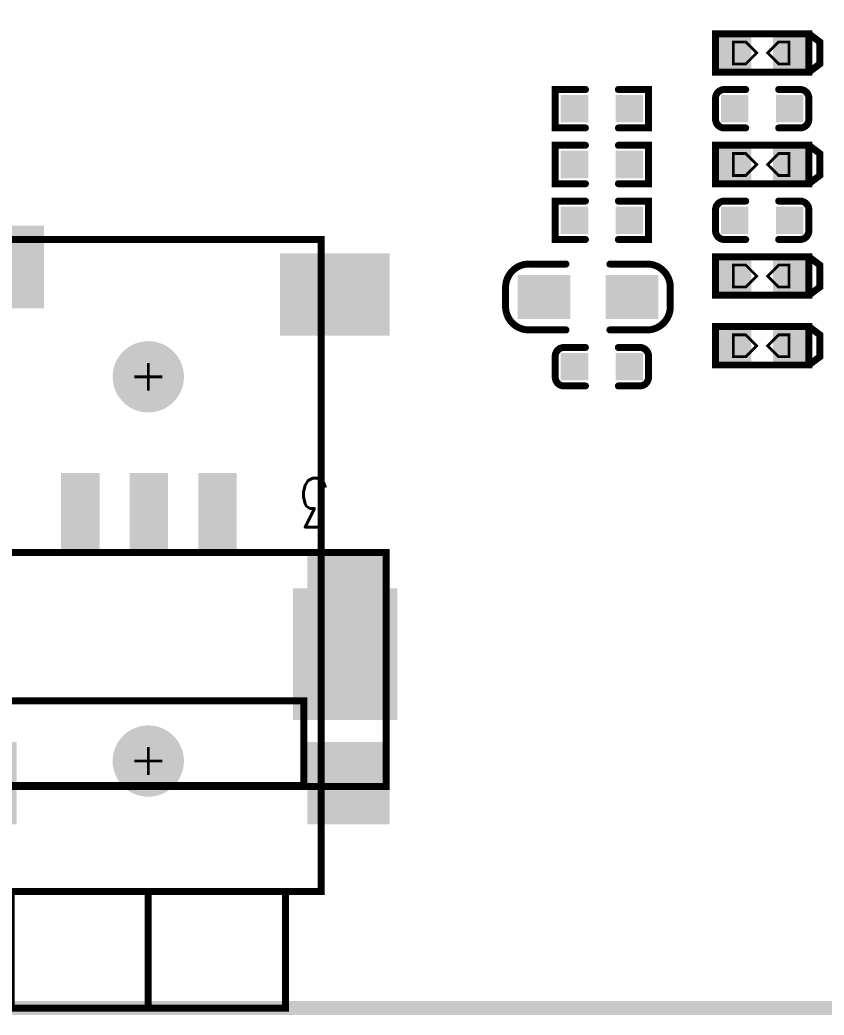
# Model space of a CAD drawing. Extents: x -9 to 187, y -6 to 112.
# Drawn here: x 22.16 to 36.82, y -0.13 to 18 of the extents above; entities that cross this region are included whole.
import ezdxf

# ---------------------------------------------------------------- set-up
doc = ezdxf.new("R2010")
doc.units = 0
for name, pattern in [('TRMIDX_0', [2, 1, 1]), ('TRMIDX_1', [2, 1, 1]), ('TRMIDX_4096', [2, 1, 1])]:
    doc.linetypes.add(name, pattern=pattern)
for name, color, linetype in [('BOARD_OUTLINE_00', 250, 'CONTINUOUS'), ('DIMENSION7_124', 250, 'CONTINUOUS'), ('DRIL_NPLTE_THRU_01', 254, 'CONTINUOUS'), ('DRIL_NPLTE_THRU_02', 254, 'CONTINUOUS'), ('DRIL_PLTE_THRU_01', 254, 'CONTINUOUS'), ('DRIL_PLTE_THRU_02', 254, 'CONTINUOUS'), ('DRIL_SYMBOL', 250, 'CONTINUOUS'), ('PADS_BOT', 250, 'CONTINUOUS'), ('PADS_INNER', 250, 'CONTINUOUS'), ('PADS_TOP', 250, 'CONTINUOUS'), ('PADS_XR_121', 176, 'CONTINUOUS'), ('PADS_XR_123', 183, 'CONTINUOUS'), ('PART_TOP_2DLINE_00', 250, 'CONTINUOUS'), ('PART_TOP_2DLINE_01', 250, 'CONTINUOUS'), ('PART_TOP_COPPER_01', 250, 'CONTINUOUS'), ('PART_TOP_TEXT_126', 250, 'CONTINUOUS')]:
    doc.layers.add(name, color=color, linetype=linetype)
doc.styles.add('W0$127', font='simplex', dxfattribs={"width": 0.75})

# ---------------------------------------------------------------- blocks, each defined once
blk = doc.blocks.new('BOARD_62')
at = {"layer": 'BOARD_OUTLINE_00', "const_width": 0.254}
blk.add_lwpolyline([(0, -2.08, 0.414214), (3, -5.08), (183.3, -5.08, 0.414214), (186.3, -2.08), (186.3, 97.32, 0.414214), (183.3, 100.32), (3, 100.32, 0.414214), (0, 97.32)], format="xyb", close=True, dxfattribs=at)
blk = doc.blocks.new('D_2daeafa_63')
at = {"layer": 'DIMENSION7_124', "linetype": 'TRMIDX_4096', "const_width": 0.0254}
blk.add_lwpolyline([(0, 0), (0.001, 0)], dxfattribs=at)
blk = doc.blocks.new('SMOOTH_0$127')
at = {"const_width": 0.0635}
blk.add_lwpolyline([(-0.03175, 0, 1), (0.03175, 0, 1)], format="xyb", close=True, dxfattribs=at)
blk = doc.blocks.new('PART_BODY_TOP_4')
at = {"layer": 'PART_TOP_2DLINE_01', "const_width": 0.127}
for points in [[(-0.3, 0.35), (-0.7, 0.35, 0.412681), (-0.85, 0.18), (-0.85, -0.18, 0.412681), (-0.7, -0.35), (-0.3, -0.35)], [(0.3, -0.35), (0.7, -0.35, 0.412681), (0.85, -0.18), (0.85, 0.18, 0.412681), (0.7, 0.35), (0.3, 0.35)]]:
    blk.add_lwpolyline(points, format="xyb", dxfattribs=at)
at = {"layer": 'PART_TOP_2DLINE_01'}
for p in [(-0.7, 0.35), (-0.3, 0.35), (0.3, 0.35), (0.7, 0.35), (-0.85, 0.18), (0.85, 0.18), (-0.85, -0.18), (0.85, -0.18), (-0.7, -0.35), (-0.3, -0.35), (0.3, -0.35), (0.7, -0.35)]:
    blk.add_blockref('SMOOTH_0$127', p, dxfattribs=at)
blk = doc.blocks.new('DRIL_HOLE_0')
blk.add_lwpolyline([(0, 0, 1), (0, 0, 1)], format="xyb", close=True)
blk = doc.blocks.new('PAD_0')
blk.add_lwpolyline([(0, 0, 1), (0, 0, 1)], format="xyb", close=True)
blk = doc.blocks.new('PAD_3')
at = {"const_width": 0.5}
blk.add_lwpolyline([(-0.25, 0), (0.25, 0)], dxfattribs=at)
blk = doc.blocks.new('STK_TOP_9')
at = {"layer": 'DRIL_PLTE_THRU_01'}
blk.add_blockref('DRIL_HOLE_0', (0, 0), dxfattribs=at)
at = {"layer": 'DRIL_PLTE_THRU_02'}
blk.add_blockref('DRIL_HOLE_0', (0, 0), dxfattribs=at)
at = {"layer": 'PADS_BOT'}
blk.add_blockref('PAD_0', (0, 0), dxfattribs=at)
at = {"layer": 'PADS_INNER'}
blk.add_blockref('PAD_0', (0, 0), dxfattribs=at)
at = {"layer": 'PADS_TOP'}
blk.add_blockref('PAD_3', (0, 0), dxfattribs=at)
blk = doc.blocks.new('SYM_TOP_5')
for name, p in [('PART_BODY_TOP_4', (0, 0)), ('STK_TOP_9', (-0.5, 0)), ('STK_TOP_9', (0.5, 0))]:
    blk.add_blockref(name, p)
blk = doc.blocks.new('PART_TOP_209')
blk.add_blockref('SYM_TOP_5', (0, 0))
blk = doc.blocks.new('PART_BODY_TOP_5')
at = {"layer": 'PART_TOP_2DLINE_01', "const_width": 0.127}
for points in [[(-0.4, 0.6), (-1.05, 0.6, 0.414214), (-1.5, 0.2), (-1.5, -0.2, 0.414214), (-1.05, -0.6), (-0.4, -0.6)], [(0.4, -0.6), (1.05, -0.6, 0.413192), (1.5, -0.2), (1.5, 0.2, 0.414214), (1.05, 0.6), (0.4, 0.6)]]:
    blk.add_lwpolyline(points, format="xyb", dxfattribs=at)
at = {"layer": 'PART_TOP_2DLINE_01'}
for p in [(-1.05, 0.6), (-0.4, 0.6), (0.4, 0.6), (1.05, 0.6), (-1.5, 0.2), (1.5, 0.2), (-1.5, -0.2), (1.5, -0.2), (-1.05, -0.6), (-0.4, -0.6), (0.4, -0.6), (1.05, -0.6)]:
    blk.add_blockref('SMOOTH_0$127', p, dxfattribs=at)
blk = doc.blocks.new('PAD_6')
at = {"const_width": 0.8}
blk.add_lwpolyline([(-0.48, 0), (0.48, 0)], dxfattribs=at)
blk = doc.blocks.new('STK_TOP_10')
at = {"layer": 'DRIL_PLTE_THRU_01'}
blk.add_blockref('DRIL_HOLE_0', (0, 0), dxfattribs=at)
at = {"layer": 'DRIL_PLTE_THRU_02'}
blk.add_blockref('DRIL_HOLE_0', (0, 0), dxfattribs=at)
at = {"layer": 'PADS_BOT'}
blk.add_blockref('PAD_0', (0, 0), dxfattribs=at)
at = {"layer": 'PADS_INNER'}
blk.add_blockref('PAD_0', (0, 0), dxfattribs=at)
at = {"layer": 'PADS_TOP'}
blk.add_blockref('PAD_6', (0, 0), dxfattribs=at)
blk = doc.blocks.new('SYM_TOP_6')
for name, p in [('PART_BODY_TOP_5', (0, 0)), ('STK_TOP_10', (-0.8, 0)), ('STK_TOP_10', (0.8, 0))]:
    blk.add_blockref(name, p)
blk = doc.blocks.new('PART_TOP_210')
blk.add_blockref('SYM_TOP_6', (0, 0))
blk = doc.blocks.new('PART_BODY_TOP_22')
at = {"layer": 'PART_TOP_2DLINE_01', "const_width": 0.127}
for points in [[(-0.3, 0.35), (-0.85, 0.35), (-0.85, -0.35), (-0.3, -0.35)], [(0.3, 0.35), (0.85, 0.35), (0.85, -0.35), (0.3, -0.35)]]:
    blk.add_lwpolyline(points, dxfattribs=at)
at = {"layer": 'PART_TOP_2DLINE_01'}
for p in [(-0.85, 0.35), (-0.3, 0.35), (0.3, 0.35), (0.85, 0.35), (-0.85, -0.35), (-0.3, -0.35), (0.3, -0.35), (0.85, -0.35)]:
    blk.add_blockref('SMOOTH_0$127', p, dxfattribs=at)
blk = doc.blocks.new('SYM_TOP_23')
for name, p in [('PART_BODY_TOP_22', (0, 0)), ('STK_TOP_9', (-0.5, 0)), ('STK_TOP_9', (0.5, 0))]:
    blk.add_blockref(name, p)
blk = doc.blocks.new('PART_TOP_211')
blk.add_blockref('SYM_TOP_23', (0, 0))
blk = doc.blocks.new('PART_TOP_212')
blk.add_blockref('SYM_TOP_23', (0, 0))
blk = doc.blocks.new('PART_TOP_214')
blk.add_blockref('SYM_TOP_23', (0, 0))
blk = doc.blocks.new('SMOOTH_0$0508')
at = {"const_width": 0.0254}
blk.add_lwpolyline([(-0.0127, 0, 1), (0.0127, 0, 1)], format="xyb", close=True, dxfattribs=at)
blk = doc.blocks.new('PART_BODY_TOP_21')
at = {"layer": 'PART_TOP_2DLINE_00', "const_width": 0.127}
blk.add_lwpolyline([(-0.85, -0.35), (-1.05, -0.2), (-1.05, 0.2), (-0.85, 0.35)], dxfattribs=at)
blk.add_lwpolyline([(0.85, -0.35), (0.85, 0.35), (-0.85, 0.35), (-0.85, -0.35)], close=True, dxfattribs=at)
at = {"layer": 'PART_TOP_COPPER_01', "linetype": 'TRMIDX_0', "const_width": 0.0508}
blk.add_lwpolyline([(-0.3, 0.2), (-0.1, 0), (-0.3, -0.2), (-0.4889, -0.2), (-0.4889, 0.2)], close=True, dxfattribs=at)
at = {"layer": 'PART_TOP_COPPER_01', "linetype": 'TRMIDX_1', "const_width": 0.0508}
blk.add_lwpolyline([(0.3, 0.2), (0.1, 0), (0.3, -0.2), (0.52531, -0.2), (0.52531, 0.2)], close=True, dxfattribs=at)
at = {"layer": 'PART_TOP_2DLINE_00'}
for p in [(-0.85, 0.35), (-0.85, 0.35), (0.85, 0.35), (-1.05, 0.2), (-1.05, -0.2), (-0.85, -0.35), (-0.85, -0.35), (0.85, -0.35)]:
    blk.add_blockref('SMOOTH_0$127', p, dxfattribs=at)
at = {"layer": 'PART_TOP_COPPER_01'}
for p in [(-0.4889, 0.2), (-0.3, 0.2), (0.3, 0.2), (0.52531, 0.2), (-0.1, 0), (0.1, 0), (-0.4889, -0.2), (-0.3, -0.2), (0.3, -0.2), (0.52531, -0.2)]:
    blk.add_blockref('SMOOTH_0$0508', p, dxfattribs=at)
blk = doc.blocks.new('PAD_1')
at = {"const_width": 0.602}
blk.add_lwpolyline([(-0.301, 0), (0.301, 0)], dxfattribs=at)
blk = doc.blocks.new('PAD_2')
at = {"const_width": 0.5}
blk.add_lwpolyline([(-0.25, 0), (0.25, 0)], dxfattribs=at)
blk = doc.blocks.new('STK_TOP_136')
at = {"layer": 'DRIL_PLTE_THRU_01'}
blk.add_blockref('DRIL_HOLE_0', (0, 0), dxfattribs=at)
at = {"layer": 'DRIL_PLTE_THRU_02'}
blk.add_blockref('DRIL_HOLE_0', (0, 0), dxfattribs=at)
at = {"layer": 'PADS_BOT'}
blk.add_blockref('PAD_0', (0, 0), dxfattribs=at)
at = {"layer": 'PADS_INNER'}
blk.add_blockref('PAD_0', (0, 0), dxfattribs=at)
at = {"layer": 'PADS_TOP', "rotation": 90}
blk.add_blockref('PAD_3', (0, 0), dxfattribs=at)
at = {"layer": 'PADS_XR_121', "rotation": 90}
blk.add_blockref('PAD_1', (0, 0), dxfattribs=at)
at = {"layer": 'PADS_XR_123', "rotation": 90}
blk.add_blockref('PAD_2', (0, 0), dxfattribs=at)
blk = doc.blocks.new('PAD_4')
at = {"const_width": 0.5}
blk.add_lwpolyline([(-0.25, 0), (0.25, 0)], dxfattribs=at)
blk = doc.blocks.new('STK_TOP_135')
at = {"layer": 'DRIL_PLTE_THRU_01'}
blk.add_blockref('DRIL_HOLE_0', (0, 0), dxfattribs=at)
at = {"layer": 'DRIL_PLTE_THRU_02'}
blk.add_blockref('DRIL_HOLE_0', (0, 0), dxfattribs=at)
at = {"layer": 'PADS_BOT'}
blk.add_blockref('PAD_0', (0, 0), dxfattribs=at)
at = {"layer": 'PADS_INNER'}
blk.add_blockref('PAD_0', (0, 0), dxfattribs=at)
at = {"layer": 'PADS_TOP', "rotation": 90}
blk.add_blockref('PAD_4', (0, 0), dxfattribs=at)
at = {"layer": 'PADS_XR_121', "rotation": 90}
blk.add_blockref('PAD_1', (0, 0), dxfattribs=at)
at = {"layer": 'PADS_XR_123', "rotation": 90}
blk.add_blockref('PAD_2', (0, 0), dxfattribs=at)
blk = doc.blocks.new('SYM_TOP_22')
for name, p in [('STK_TOP_136', (-0.5, 0)), ('STK_TOP_135', (0.5, 0)), ('PART_BODY_TOP_21', (0, 0))]:
    blk.add_blockref(name, p)
blk = doc.blocks.new('PART_TOP_215')
blk.add_blockref('SYM_TOP_22', (0, 0))
blk = doc.blocks.new('PART_TOP_216')
blk.add_blockref('SYM_TOP_22', (0, 0))
blk = doc.blocks.new('PART_TOP_217')
blk.add_blockref('SYM_TOP_22', (0, 0))
blk = doc.blocks.new('PART_TOP_218')
blk.add_blockref('SYM_TOP_22', (0, 0))
blk = doc.blocks.new('PART_TOP_219')
blk.add_blockref('SYM_TOP_5', (0, 0))
blk = doc.blocks.new('PART_TOP_221')
blk.add_blockref('SYM_TOP_5', (0, 0))
blk = doc.blocks.new('PART_BODY_TOP_28')
at = {"layer": 'PART_TOP_2DLINE_01', "const_width": 0.127}
for points in [[(-3.15, 12), (3.15, 12), (3.15, 0.127), (-3.15, 0.127)], [(-2.5, 0.127), (2.5, 0.127), (2.5, -2), (-2.5, -2)], [(2.5, 0.127), (0, 0.127), (0, -2), (2.5, -2)]]:
    blk.add_lwpolyline(points, close=True, dxfattribs=at)
at = {"layer": 'PART_TOP_2DLINE_01'}
for p in [(-3.15, 12), (3.15, 12), (-3.15, 0.127), (-2.5, 0.127), (0, 0.127), (2.5, 0.127), (2.5, 0.127), (3.15, 0.127), (-2.5, -2), (0, -2), (2.5, -2), (2.5, -2)]:
    blk.add_blockref('SMOOTH_0$127', p, dxfattribs=at)
blk = doc.blocks.new('PAD_23')
blk.add_lwpolyline([(0, 0), (0, 0)])
blk = doc.blocks.new('PAD_64')
at = {"const_width": 1.5}
blk.add_lwpolyline([(-0.75, 0), (0.75, 0)], dxfattribs=at)
blk = doc.blocks.new('STK_TOP_34')
at = {"layer": 'DRIL_PLTE_THRU_01'}
blk.add_blockref('DRIL_HOLE_0', (0, 0), dxfattribs=at)
at = {"layer": 'DRIL_PLTE_THRU_02'}
blk.add_blockref('DRIL_HOLE_0', (0, 0), dxfattribs=at)
at = {"layer": 'PADS_BOT'}
blk.add_blockref('PAD_0', (0, 0), dxfattribs=at)
at = {"layer": 'PADS_INNER'}
blk.add_blockref('PAD_23', (0, 0), dxfattribs=at)
at = {"layer": 'PADS_TOP'}
blk.add_blockref('PAD_64', (0, 0), dxfattribs=at)
blk = doc.blocks.new('PAD_34')
at = {"const_width": 1.5}
blk.add_lwpolyline([(-1, 0), (1, 0)], dxfattribs=at)
blk = doc.blocks.new('STK_TOP_35')
at = {"layer": 'DRIL_PLTE_THRU_01'}
blk.add_blockref('DRIL_HOLE_0', (0, 0), dxfattribs=at)
at = {"layer": 'DRIL_PLTE_THRU_02'}
blk.add_blockref('DRIL_HOLE_0', (0, 0), dxfattribs=at)
at = {"layer": 'PADS_BOT'}
blk.add_blockref('PAD_0', (0, 0), dxfattribs=at)
at = {"layer": 'PADS_INNER'}
blk.add_blockref('PAD_0', (0, 0), dxfattribs=at)
at = {"layer": 'PADS_TOP'}
blk.add_blockref('PAD_34', (0, 0), dxfattribs=at)
blk = doc.blocks.new('PAD_65')
at = {"const_width": 1.5}
blk.add_lwpolyline([(-1.25, 0), (1.25, 0)], dxfattribs=at)
blk = doc.blocks.new('STK_TOP_36')
at = {"layer": 'DRIL_PLTE_THRU_01'}
blk.add_blockref('DRIL_HOLE_0', (0, 0), dxfattribs=at)
at = {"layer": 'DRIL_PLTE_THRU_02'}
blk.add_blockref('DRIL_HOLE_0', (0, 0), dxfattribs=at)
at = {"layer": 'PADS_BOT'}
blk.add_blockref('PAD_0', (0, 0), dxfattribs=at)
at = {"layer": 'PADS_INNER'}
blk.add_blockref('PAD_0', (0, 0), dxfattribs=at)
at = {"layer": 'PADS_TOP'}
blk.add_blockref('PAD_65', (0, 0), dxfattribs=at)
blk = doc.blocks.new('DRIL_SYMBOL_1$3')
at = {"layer": 'DRIL_SYMBOL', "const_width": 0.0508}
for points in [[(0, -0.254), (0, 0.254)], [(-0.254, 0), (0.254, 0)]]:
    blk.add_lwpolyline(points, dxfattribs=at)
blk = doc.blocks.new('DRIL_HOLE_1$3')
at = {"const_width": 0.65}
blk.add_lwpolyline([(-0.325, 0, 1), (0.325, 0, 1)], format="xyb", close=True, dxfattribs=at)
blk.add_blockref('DRIL_SYMBOL_1$3', (0, 0))
blk = doc.blocks.new('STK_TOP_37')
at = {"layer": 'DRIL_NPLTE_THRU_01'}
blk.add_blockref('DRIL_HOLE_1$3', (0, 0), dxfattribs=at)
at = {"layer": 'DRIL_NPLTE_THRU_02'}
blk.add_blockref('DRIL_HOLE_1$3', (0, 0), dxfattribs=at)
at = {"layer": 'PADS_BOT'}
blk.add_blockref('PAD_0', (0, 0), dxfattribs=at)
at = {"layer": 'PADS_INNER'}
blk.add_blockref('PAD_0', (0, 0), dxfattribs=at)
at = {"layer": 'PADS_TOP'}
blk.add_blockref('PAD_0', (0, 0), dxfattribs=at)
blk = doc.blocks.new('SYM_TOP_29')
for name, p in [('STK_TOP_36', (-3.15, 11.5)), ('PART_BODY_TOP_28', (0, 0)), ('STK_TOP_35', (3.4, 11)), ('STK_TOP_34', (-3.65, 9.3)), ('STK_TOP_37', (0, 9.5)), ('STK_TOP_34', (3.65, 5.5)), ('STK_TOP_37', (0, 2.5)), ('STK_TOP_35', (-3.4, 2.1)), ('STK_TOP_34', (3.65, 2.1))]:
    blk.add_blockref(name, p)
blk = doc.blocks.new('PART_TOP_473')
blk.add_blockref('SYM_TOP_29', (0, 0))
blk = doc.blocks.new('PART_BODY_TOP_80')
at = {"layer": 'PART_TOP_2DLINE_01', "const_width": 0.127}
for points in [[(-4.325, -1.1), (4.325, -1.1), (4.325, -5.36), (-4.325, -5.36)], [(-2.825, -5.3413), (2.825, -5.3413), (2.825, -3.8), (-2.825, -3.8)]]:
    blk.add_lwpolyline(points, close=True, dxfattribs=at)
at = {"layer": 'PART_TOP_2DLINE_01'}
for p in [(-4.325, -1.1), (4.325, -1.1), (-2.825, -3.8), (2.825, -3.8), (-4.325, -5.36), (-2.825, -5.3413), (2.825, -5.3413), (4.325, -5.36)]:
    blk.add_blockref('SMOOTH_0$127', p, dxfattribs=at)
at = {"layer": 'PART_TOP_TEXT_126', "style": 'W0$127', "width": 0.75}
for s, p in [('1', (-3.048, 0.254)), ('3', (3.302, 0.254))]:
    blk.add_text(s, height=0.889, rotation=180, dxfattribs=at).set_placement(p)
blk = doc.blocks.new('PAD_19')
at = {"const_width": 0.7}
blk.add_lwpolyline([(-0.725, 0), (0.725, 0)], dxfattribs=at)
blk = doc.blocks.new('STK_TOP_17')
at = {"layer": 'DRIL_PLTE_THRU_01'}
blk.add_blockref('DRIL_HOLE_0', (0, 0), dxfattribs=at)
at = {"layer": 'DRIL_PLTE_THRU_02'}
blk.add_blockref('DRIL_HOLE_0', (0, 0), dxfattribs=at)
at = {"layer": 'PADS_BOT'}
blk.add_blockref('PAD_0', (0, 0), dxfattribs=at)
at = {"layer": 'PADS_INNER'}
blk.add_blockref('PAD_0', (0, 0), dxfattribs=at)
at = {"layer": 'PADS_TOP', "rotation": 90}
blk.add_blockref('PAD_19', (0, 0), dxfattribs=at)
blk = doc.blocks.new('PAD_20')
at = {"const_width": 1.9}
blk.add_lwpolyline([(-1.2, 0), (1.2, 0)], dxfattribs=at)
blk = doc.blocks.new('STK_TOP_18')
at = {"layer": 'DRIL_PLTE_THRU_01'}
blk.add_blockref('DRIL_HOLE_0', (0, 0), dxfattribs=at)
at = {"layer": 'DRIL_PLTE_THRU_02'}
blk.add_blockref('DRIL_HOLE_0', (0, 0), dxfattribs=at)
at = {"layer": 'PADS_BOT'}
blk.add_blockref('PAD_0', (0, 0), dxfattribs=at)
at = {"layer": 'PADS_INNER'}
blk.add_blockref('PAD_0', (0, 0), dxfattribs=at)
at = {"layer": 'PADS_TOP', "rotation": 90}
blk.add_blockref('PAD_20', (0, 0), dxfattribs=at)
blk = doc.blocks.new('SYM_TOP_78')
for name, p in [('STK_TOP_17', (-1.25, -0.375)), ('STK_TOP_17', (0, -0.375)), ('STK_TOP_17', (1.25, -0.375)), ('PART_BODY_TOP_80', (0, 0)), ('STK_TOP_18', (-3.575, -2.95)), ('STK_TOP_18', (3.575, -2.95))]:
    blk.add_blockref(name, p)
blk = doc.blocks.new('PART_TOP_541')
blk.add_blockref('SYM_TOP_78', (0, 0))

msp = doc.modelspace()

# ---------------------------------------------------------------- block references
for name, p in [('BOARD_62', (0, 5.08)), ('D_2daeafa_63', (35.687, 1.27)), ('PART_TOP_473', (24.5, 2)), ('PART_TOP_210', (32.512, 12.954)), ('PART_TOP_209', (32.766, 11.684)), ('PART_TOP_541', (24.511, 9.398))]:
    msp.add_blockref(name, p)
at = {"rotation": 180}
for name, p in [('PART_TOP_217', (35.687, 17.399)), ('PART_TOP_214', (32.766, 16.383)), ('PART_TOP_221', (35.687, 16.383)), ('PART_TOP_218', (35.687, 15.367)), ('PART_TOP_211', (32.766, 15.367)), ('PART_TOP_212', (32.766, 14.351)), ('PART_TOP_219', (35.687, 14.351)), ('PART_TOP_216', (35.687, 13.335)), ('PART_TOP_215', (35.687, 12.065))]:
    msp.add_blockref(name, p, dxfattribs=at)

doc.saveas('drawing.dxf')
